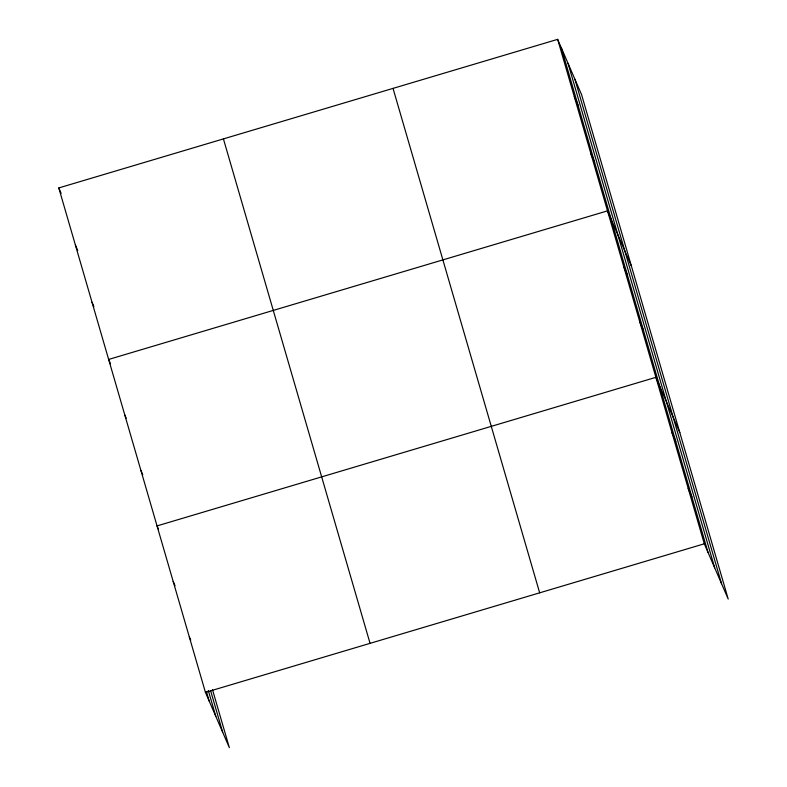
<?xml version="1.0" encoding="UTF-8"?>
<svg xmlns="http://www.w3.org/2000/svg" width="787" height="787" viewBox="0 0 787 787"><rect width="100%" height="100%" fill="white"/><g stroke="black" fill="none" stroke-linecap="round" stroke-linejoin="round"><path stroke-width="1.18" d="M212.529 689.796L229.351 747.65L205.437 692.383L58.789 187.936L557.649 39.35L581.563 94.617L728.211 599.064L704.296 543.797L557.649 39.35M205.437 692.383L704.296 543.797M574.264 96.526L578.012 105.173M590.889 153.691L594.628 162.348M631.42 266.134L607.505 210.867L108.645 359.443L110.524 363.771M623.638 266.35L627.387 275.007M639.772 321.844L643.51 330.491M679.82 432.604L655.896 377.327L157.046 525.913L158.443 529.159M672.029 432.82L675.777 441.477M688.163 488.314L691.901 496.961M58.789 187.936L61.13 193.336M75.414 245.101L77.756 250.512M92.03 302.277L93.899 306.605M124.779 414.936L126.186 418.182M140.912 470.419L142.781 474.748M173.17 581.406L175.048 585.725M189.303 636.89L190.71 640.136M574.913 79.231L721.551 583.688M568.047 63.383L714.694 567.83M561.397 48.007L708.034 552.454M393.028 88.38L539.666 592.827M223.419 138.896L370.057 643.353M210.68 690.947L222.691 732.264M208.289 690.445L215.835 716.416M206.43 691.586L209.175 701.03"/></g></svg>
